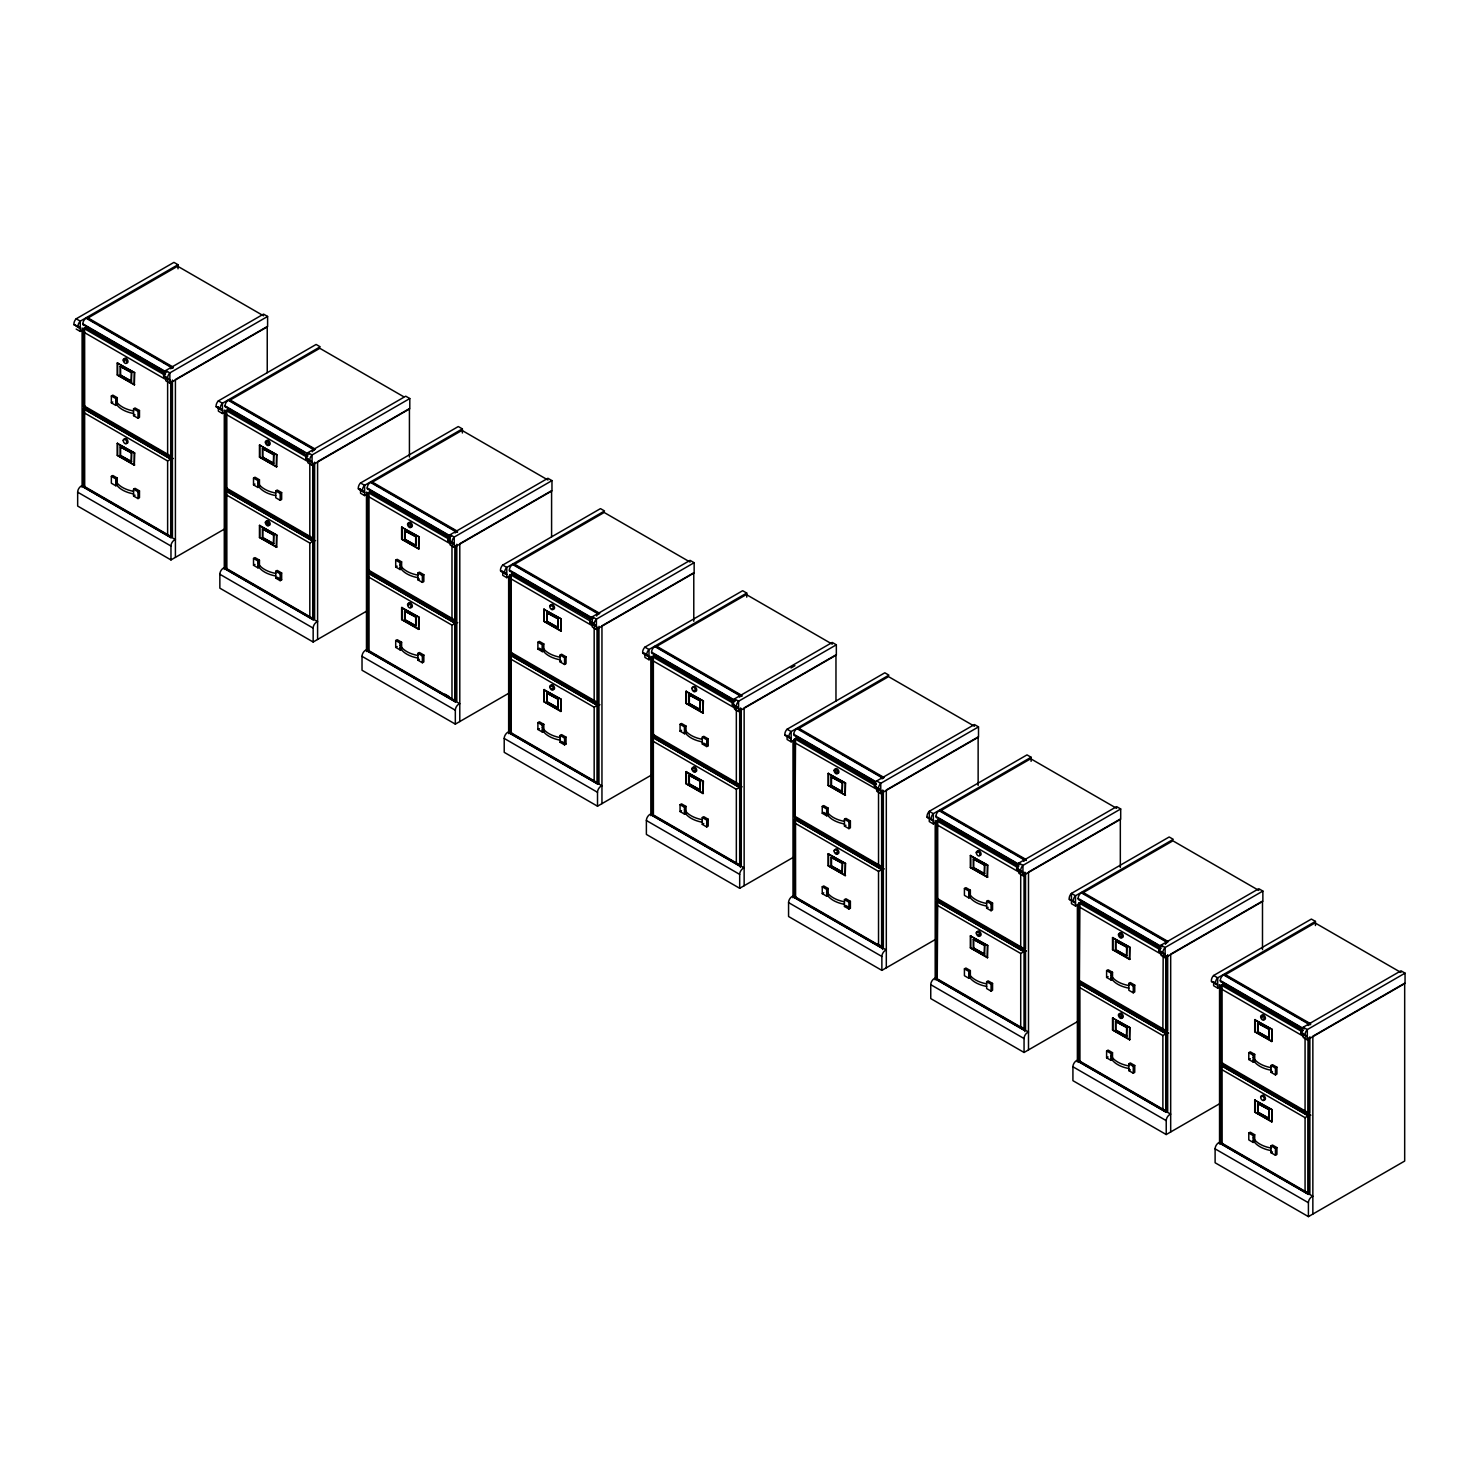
<?xml version="1.0" encoding="UTF-8"?>
<svg xmlns="http://www.w3.org/2000/svg" width="1479" height="1479" viewBox="0 0 1479 1479"><rect width="100%" height="100%" fill="white"/><g stroke="black" fill="none" stroke-linecap="round" stroke-linejoin="round"><path stroke-width="1.5" d="M170.251 456.272A6.766 5.528 60 0 0 169.142 455.07L84.691 406.244L84.636 330.926A6.766 5.528 60 0 0 84.155 329.373M170.251 536.637A6.766 5.528 60 0 0 169.142 535.453L84.691 486.628L84.636 411.31A6.766 5.528 60 0 0 84.155 409.738M312.439 538.356A6.766 5.528 60 0 0 311.311 537.154L226.86 488.329L226.805 413.011A6.766 5.528 60 0 0 226.324 411.458M312.439 618.721A6.766 5.528 60 0 0 311.311 617.538L226.86 568.712L226.805 493.394A6.766 5.528 60 0 0 226.324 491.823M454.608 620.441A6.766 5.528 60 0 0 453.498 619.239L369.047 570.413L368.992 495.095A6.766 5.528 60 0 0 368.511 493.542M454.608 700.824A6.766 5.528 60 0 0 453.498 699.622L369.047 650.797L368.992 575.479A6.766 5.528 60 0 0 368.511 573.926M596.795 702.525A6.766 5.528 60 0 0 595.686 701.323L511.235 652.498L511.161 577.18A6.766 5.528 60 0 0 510.699 575.627M596.795 782.909A6.766 5.528 60 0 0 595.686 781.707L511.235 732.881L511.161 657.563A6.766 5.528 60 0 0 510.699 656.01M738.964 784.609A6.766 5.528 60 0 0 737.855 783.408L653.404 734.601L653.348 659.283A6.766 5.528 60 0 0 652.868 657.711M738.964 864.993A6.766 5.528 60 0 0 737.855 863.791L653.404 814.966L653.348 739.648A6.766 5.528 60 0 0 652.868 738.095M795.055 816.981L795.517 741.367A6.766 5.528 60 0 0 795.055 739.796M881.151 947.078A6.766 5.528 60 0 0 880.042 945.876L795.591 897.05L795.517 821.732A6.766 5.528 60 0 0 795.055 820.179M1023.339 948.779A6.766 5.528 60 0 0 1022.211 947.595L937.76 898.77L937.704 823.452A6.766 5.528 60 0 0 937.224 821.88M937.224 979.449L937.704 903.835A6.766 5.528 60 0 0 937.224 902.264M1079.411 981.169L1079.892 905.536A6.766 5.528 60 0 0 1079.411 903.983M1165.507 1111.247A6.766 5.528 60 0 0 1164.398 1110.063L1079.947 1061.238L1079.892 985.92A6.766 5.528 60 0 0 1079.411 984.348M1307.695 1112.966A6.766 5.528 60 0 0 1306.567 1111.764L1222.135 1062.939L1222.061 987.621A6.766 5.528 60 0 0 1221.599 986.068M1307.695 1193.331A6.766 5.528 60 0 0 1306.567 1192.148L1222.135 1143.322L1222.061 1068.004A6.766 5.528 60 0 0 1221.599 1066.433M80.254 328.56L80.217 328.449A6.212 3.587 -60 0 0 79.644 327.432A2.366 1.368 -60 0 1 78.11 326.988L74.042 324.64A4.825 2.773 -60 0 1 73.987 323.254L74.061 322.736A4.825 2.773 -60 0 1 76.187 318.798L173.93 262.375L178.016 264.723L178.016 268.827M178.016 264.723L80.254 321.146A4.825 2.773 -60 0 0 78.128 325.103L78.054 325.602A4.825 2.773 -60 0 0 78.11 326.988M85.135 325.546A3.55 2.052 -60 0 0 84.525 325.288A3.05 1.756 -60 0 1 82.842 323.846A4.585 2.644 -60 0 1 86.096 318.207L87.298 317.523L173.191 367.106L172.008 367.809A4.585 2.644 -60 0 0 170.751 368.807M82.842 329.484L87.298 326.933M76.187 329.059L80.254 331.425L86.244 327.968M117.266 363.021L134.681 372.653L134.293 384.836L117.266 375L117.266 363.021L134.681 372.653M120.224 366.441L131.705 372.653L131.335 381.416L120.224 375L120.224 366.441L131.705 372.653M117.266 375L134.681 384.614M120.224 375L131.705 381.194M165.001 375.222L83.582 328.227L83.582 406.891L85.061 406.022M83.582 406.891L172.433 458.194L172.433 536.859L170.954 537.709L83.582 487.257L83.582 408.592L85.061 407.742L173.376 458.508M111.35 395.984L112.829 395.133L117.266 397.685L117.266 404.543L115.787 405.394L111.35 402.824L111.35 395.984L115.787 398.554L117.266 397.685M169.863 380.288L169.826 380.177A6.212 3.587 -60 0 0 169.235 379.16A2.366 1.368 -60 0 1 167.719 378.716L163.651 376.369A4.825 2.773 -60 0 1 163.577 374.982L163.67 374.483A4.825 2.773 -60 0 1 165.796 370.526L263.539 314.103L267.607 316.451L267.607 326.711L169.863 383.153L165.796 380.806L165.796 376.701M111.35 402.824L112.829 401.974M267.607 316.451L169.863 372.893A4.825 2.773 -60 0 0 167.737 376.831L167.663 377.33A4.825 2.773 -60 0 0 167.719 378.716M133.554 408.814L135.051 407.964L139.488 410.515L139.488 417.355L138.009 418.224L133.554 415.654L133.554 408.814L138.009 411.384L139.488 410.515M133.554 415.654L135.051 414.804M117.266 443.404L134.681 453.018L134.293 465.201L117.266 455.366L117.266 443.404L134.681 453.018M120.224 446.824L131.705 453.018L131.335 461.781L120.224 455.366L120.224 446.824L131.705 453.018M117.266 455.366L134.681 464.998M120.224 455.366L131.705 461.577M220.297 409.073L216.211 406.725A4.825 2.773 -60 0 1 216.156 405.338L216.23 404.821A4.825 2.773 -60 0 1 218.374 400.883L316.118 344.459L320.185 346.807L222.442 403.249A4.825 2.773 -60 0 0 220.316 407.187L220.223 407.686A4.825 2.773 -60 0 0 220.297 409.073A2.366 1.368 -60 0 0 221.813 409.517A6.212 3.587 -60 0 1 222.405 410.533L222.442 410.644M304.619 452.352L226.712 407.372A3.05 1.756 -60 0 1 225.03 405.93A4.585 2.644 -60 0 1 228.284 400.291L229.467 399.607L315.378 449.209L314.177 449.893A4.585 2.644 -60 0 0 313.345 450.503M83.582 487.257L85.061 486.406M111.35 476.367L112.829 475.498L117.266 478.068L117.266 484.909L115.787 485.759L111.35 483.208L111.35 476.367L115.787 478.919L117.266 478.068M225.03 411.587L229.467 409.017M218.374 407.039L218.374 411.144L222.442 413.51L230.41 408.888M167.626 534.511L167.626 460.967L170.251 459.451M83.582 408.592L170.954 459.045L172.433 458.194M133.554 489.179L135.051 488.329L139.488 490.899L139.488 497.739L138.009 498.589L133.554 496.02L133.554 489.179L138.009 491.749L139.488 490.899M133.554 496.02L135.051 495.169M259.454 445.105L276.85 454.737L276.481 466.92L259.454 457.085L259.454 445.105L276.85 454.737M262.412 448.525L273.892 454.737L273.523 463.5L262.412 457.085L262.412 448.525L273.892 454.737M259.454 457.085L276.85 466.698M262.412 457.085L273.892 463.278M307.188 457.307L225.751 410.312L225.751 488.976L227.23 488.125M225.751 488.976L314.62 540.279L314.62 618.943L313.141 619.793L225.751 569.36L225.751 490.677L227.23 489.826L315.563 540.593M253.519 478.068L254.998 477.218L259.454 479.788L259.454 486.628L257.975 487.478L253.519 484.909L253.519 478.068L257.975 480.638L259.454 479.788M306.856 459.063A2.366 1.368 -60 0 1 305.82 458.453A4.825 2.773 -60 0 1 305.765 457.066L305.839 456.567A4.825 2.773 -60 0 1 307.965 452.629L405.727 396.187L409.794 398.535L409.794 408.796L312.051 465.238L307.965 462.89L307.965 458.786M253.519 484.909L254.998 484.058M409.794 398.535L312.051 454.977A4.825 2.773 -60 0 0 309.906 458.915L309.832 459.433A4.825 2.773 -60 0 0 309.887 460.801A2.366 1.368 -60 0 0 311.422 461.245A6.212 3.587 -60 0 1 312.014 462.261L312.051 462.391M275.741 490.899L277.22 490.048L281.657 492.599L281.657 499.44L280.178 500.309L275.741 497.739L275.741 490.899L280.178 493.468L281.657 492.599M170.972 559.931L170.972 546.028A4.973 2.866 -60 0 1 173.302 540.87L173.819 540.408A4.973 2.866 -60 0 1 175.409 539.558L82.103 485.685A4.973 2.866 -60 0 0 80.513 486.536L79.995 486.998A4.973 2.866 -60 0 0 77.666 492.174L77.666 506.058L170.972 559.931L225.326 528.558M259.454 525.489L276.85 535.102L276.481 547.285L259.454 537.469L259.454 525.489L276.85 535.102M262.412 528.909L273.892 535.102L273.523 543.865L262.412 537.469L262.412 528.909L273.892 535.102M259.454 537.469L276.85 547.082M262.412 537.469L273.892 543.662M358.399 488.809A2.366 1.368 -60 0 0 359.933 489.253A6.212 3.587 -60 0 1 360.506 490.27L364.592 492.618A6.212 3.587 -60 0 0 364 491.601A2.366 1.368 -60 0 1 362.466 491.157L358.399 488.809A4.825 2.773 -60 0 1 358.343 487.423L358.417 486.924A4.825 2.773 -60 0 1 360.543 482.986L458.287 426.544L462.372 428.892L462.372 432.996M462.372 428.892L364.61 485.334A4.825 2.773 -60 0 0 362.484 489.272L362.41 489.789A4.825 2.773 -60 0 0 362.466 491.157M448.803 535.601L368.9 489.457A3.05 1.756 -60 0 1 367.217 488.015A4.585 2.644 -60 0 1 370.453 482.376L371.654 481.692L457.547 531.294L456.364 531.978A4.585 2.644 -60 0 0 455.125 532.976M371.654 482.542L462.003 430.389L547.896 479.991M225.751 569.36L227.23 568.491M253.519 558.452L254.998 557.601L259.454 560.153L259.454 566.993L257.975 567.862L253.519 565.292L253.519 558.452L257.975 561.022L259.454 560.153M367.217 493.672L371.654 491.102M360.543 489.142L360.543 493.246L364.61 495.594L370.6 492.137M253.519 565.292L254.998 564.442M309.814 616.595L309.814 543.052L312.439 541.536M225.751 490.677L313.141 541.129L314.62 540.279M275.741 571.282L277.22 570.413L281.657 572.983L281.657 579.823L280.178 580.674L275.741 578.123L275.741 571.282L280.178 573.834L281.657 572.983M275.741 578.123L277.22 577.254L281.657 579.823M401.622 527.208L419.038 536.822L418.668 549.005L401.622 539.169L401.622 527.208L419.038 536.822M404.599 530.628L416.061 536.822L415.691 545.585L404.599 539.169L404.599 530.628L416.061 536.822M401.622 539.169L419.038 548.783M404.599 539.169L416.061 545.363M449.357 539.41L367.938 492.396L367.938 571.06L369.417 570.21M367.938 571.06L456.808 622.363L456.808 701.028L455.31 701.878L367.938 651.444L367.938 572.761L369.417 571.911L457.732 622.677M395.706 560.153L397.185 559.302L401.622 561.872L401.622 568.712L400.143 569.563L395.706 566.993L395.706 560.153L400.143 562.723L401.622 561.872M395.706 566.993L397.185 566.143M551.963 480.62L547.896 478.272L450.152 534.714L450.152 544.975L454.219 547.322L551.963 490.88L551.963 480.62L454.219 537.062A4.825 2.773 -60 0 0 452.093 541L452.019 541.517A4.825 2.773 -60 0 0 452.075 542.885A2.366 1.368 -60 0 0 453.609 543.329A6.212 3.587 -60 0 1 454.182 544.346L454.219 544.475M417.928 572.983L419.407 572.133L423.844 574.702L423.844 581.543L422.365 582.393L417.928 579.823L417.928 572.983L422.365 575.553L423.844 574.702M417.928 579.823L419.407 578.973M275.907 597.571L224.29 567.77A4.973 2.866 -60 0 0 222.682 568.62L222.164 569.082A4.973 2.866 -60 0 0 219.853 574.259L219.853 588.161L313.16 642.015L367.495 610.642M401.622 607.573L419.038 617.205L418.668 629.388L401.622 619.553L401.622 607.573L419.038 617.205M404.599 610.993L416.061 617.205L415.691 625.968L404.599 619.553L404.599 610.993L416.061 617.205M401.622 619.553L419.038 629.167M404.599 619.553L416.061 625.746M504.653 573.242L500.586 570.894A4.825 2.773 -60 0 1 500.512 569.507L500.605 569.008A4.825 2.773 -60 0 1 502.731 565.07L600.474 508.628L604.541 510.976L506.798 567.418A4.825 2.773 -60 0 0 504.672 571.356L504.598 571.874A4.825 2.773 -60 0 0 504.653 573.242A2.366 1.368 -60 0 0 506.188 573.686A6.212 3.587 -60 0 1 506.761 574.702L502.694 572.355A6.212 3.587 -60 0 0 502.287 571.541M590.971 617.686L511.068 571.541A3.05 1.756 -60 0 1 509.386 570.099A4.585 2.644 -60 0 1 512.64 564.479L513.842 563.776L599.734 613.378L598.533 614.062A4.585 2.644 -60 0 0 597.701 614.672M367.938 651.444L369.417 650.575M395.706 640.536L397.185 639.686L401.622 642.237L401.622 649.078L400.143 649.947L395.706 647.377L395.706 640.536L400.143 643.106L401.622 642.237M509.386 575.756L513.842 573.186M502.731 571.227L502.731 575.331L506.798 577.679L514.784 573.076M395.706 647.377L397.185 646.526M451.982 698.68L451.982 625.136L454.608 623.62M367.938 572.761L455.31 623.214L456.808 622.363M417.928 653.367L419.407 652.498L423.844 655.068L423.844 661.908L422.365 662.758L417.928 660.207L417.928 653.367L422.365 655.918L423.844 655.068M417.928 660.207L419.407 659.338M543.81 609.293L561.207 618.906L560.837 631.089L543.81 621.254L543.81 609.293L561.207 618.906M546.768 612.713L558.249 618.906L557.879 627.669L546.768 621.254L546.768 612.713L558.249 618.906M543.81 621.254L561.207 630.867M546.768 621.254L558.249 627.447M593.319 622.77L510.107 574.481L510.107 653.145L511.605 652.294M510.107 653.145L598.977 704.448L598.977 783.112L597.498 783.981L510.107 733.529L510.107 654.864L511.605 653.995L599.919 704.762M537.894 642.237L539.373 641.387L543.81 643.957L543.81 650.797L542.331 651.647L537.894 649.078L537.894 642.237L542.331 644.807L543.81 643.957M537.894 649.078L539.373 648.227L543.81 650.797M694.15 562.704L596.407 619.146A4.825 2.773 -60 0 0 594.281 623.084L594.188 623.602A4.825 2.773 -60 0 0 594.262 624.988A2.366 1.368 -60 0 0 595.778 625.414A6.212 3.587 -60 0 1 596.37 626.43L592.303 624.083A6.212 3.587 -60 0 0 591.711 623.066A2.366 1.368 -60 0 1 590.176 622.622A4.825 2.773 -60 0 1 590.121 621.254L590.195 620.736A4.825 2.773 -60 0 1 592.321 616.798L690.083 560.356L694.15 562.704L694.15 572.965L596.407 629.407L592.321 627.059L592.321 616.798L596.407 619.146L596.407 629.407M560.097 655.068L561.576 654.217L566.032 656.787L566.032 663.627L564.553 664.478L560.097 661.908L560.097 655.068L564.553 657.637L566.032 656.787M560.097 661.908L561.576 661.058M455.329 724.118L455.329 710.216A4.973 2.866 -60 0 1 457.658 705.039L458.176 704.577A4.973 2.866 -60 0 1 459.784 703.727L366.478 649.854A4.973 2.866 -60 0 0 364.869 650.705L364.352 651.167A4.973 2.866 -60 0 0 362.022 656.343L362.022 670.246L455.329 724.118L509.682 692.727M543.81 689.658L561.207 699.29L560.837 711.473L543.81 701.638L543.81 689.658L561.207 699.29M546.768 693.078L558.249 699.29L557.879 708.053L546.768 701.638L546.768 693.078L558.249 699.29M543.81 701.638L561.207 711.251M546.768 701.638L558.249 707.831M648.985 656.916L648.948 656.787A6.212 3.587 -60 0 0 648.357 655.77A2.366 1.368 -60 0 1 646.841 655.345L642.755 652.978A4.825 2.773 -60 0 1 642.699 651.61L642.773 651.093A4.825 2.773 -60 0 1 644.899 647.155L742.661 590.713L746.729 593.061L746.729 597.165M746.729 593.061L648.985 649.503A4.825 2.773 -60 0 0 646.859 653.441L646.767 653.958A4.825 2.773 -60 0 0 646.841 655.345M654.827 646.563L656.01 645.861L741.922 695.463L740.72 696.147L654.827 646.563A4.585 2.644 -60 0 0 651.573 652.184A3.05 1.756 -60 0 0 653.256 653.644L735.155 700.917M656.01 646.73L746.359 594.558L832.252 644.16M510.107 733.529L511.605 732.678M537.894 722.621L539.373 721.77L543.81 724.34L543.81 731.181L542.331 732.031L537.894 729.461L537.894 722.621L542.331 725.191L543.81 724.34M742.107 786.846L653.773 736.08L652.294 736.949L652.294 815.613L739.685 866.065L741.164 865.197L741.164 786.532L652.294 735.229L652.294 656.565L653.773 655.715L734.25 701.952M651.573 657.841L656.01 655.271M644.899 653.311L644.899 657.415L648.985 659.763L654.957 656.306M537.894 729.461L539.373 728.611M594.17 780.764L594.17 707.221L596.795 705.705M510.107 654.864L597.498 705.298L598.977 704.448M560.097 735.451L561.576 734.601L566.032 737.152L566.032 743.992L564.553 744.861L560.097 742.292L560.097 735.451L564.553 738.021L566.032 737.152M560.097 742.292L561.576 741.441L566.032 743.992M685.997 691.377L703.394 700.991L703.024 713.174L685.997 703.338L685.997 691.377L703.394 700.991M688.955 694.797L700.436 700.991L700.066 709.754L688.955 703.338L688.955 694.797L700.436 700.991M685.997 703.338L703.394 712.97M688.955 703.338L700.436 709.55M652.294 735.229L653.773 734.379M680.063 724.322L681.542 723.471L685.997 726.041L685.997 732.881L684.5 733.732L680.063 731.181L680.063 724.322L684.5 726.892L685.997 726.041M732.364 704.725A2.366 1.368 -60 0 0 733.898 705.15A6.212 3.587 -60 0 1 734.471 706.167L738.539 708.515A6.212 3.587 -60 0 0 737.966 707.498A2.366 1.368 -60 0 1 736.431 707.073L732.364 704.725A4.825 2.773 -60 0 1 732.308 703.338L732.382 702.821A4.825 2.773 -60 0 1 734.508 698.883L832.252 642.441L836.338 644.807L836.338 655.068L738.576 711.491L734.508 709.144L734.508 705.039M680.063 731.181L681.542 730.312M791.006 667.972L794.944 665.698M836.338 644.807L738.576 701.231A4.825 2.773 -60 0 0 736.45 705.169L736.376 705.686A4.825 2.773 -60 0 0 736.431 707.073M702.285 737.152L703.764 736.302L708.201 738.871L708.201 745.712L706.722 746.562L702.285 743.992L702.285 737.152L706.722 739.722L708.201 738.871M702.285 743.992L703.764 743.142L708.201 745.712M597.516 806.203L597.516 792.3A4.973 2.866 -60 0 1 599.845 787.124L600.363 786.662A4.973 2.866 -60 0 1 601.953 785.811L508.647 731.939A4.973 2.866 -60 0 0 507.057 732.789L506.539 733.27A4.973 2.866 -60 0 0 504.21 738.428L504.21 752.33L597.516 806.203L651.869 774.811M685.997 771.742L703.394 781.374L703.024 793.557L685.997 783.722L685.997 771.742L703.394 781.374M688.955 775.162L700.436 781.374L700.066 790.137L688.955 783.722L688.955 775.162L700.436 781.374M685.997 783.722L703.394 793.336M688.955 783.722L700.436 789.915M789.01 737.429L784.942 735.063A4.825 2.773 -60 0 1 784.887 733.695L784.961 733.177A4.825 2.773 -60 0 1 787.087 729.239L884.83 672.797L888.916 675.163L791.154 731.587A4.825 2.773 -60 0 0 789.028 735.525L788.954 736.043A4.825 2.773 -60 0 0 789.01 737.429A2.366 1.368 -60 0 0 790.544 737.855A6.212 3.587 -60 0 1 791.117 738.871L791.154 739.001M794.981 735.803A3.05 1.756 -60 0 1 793.742 734.268A4.585 2.644 -60 0 1 796.996 728.648L798.198 727.964L884.091 777.547L882.908 778.231A4.585 2.644 -60 0 0 882.057 778.86M680.063 804.705L681.542 803.855L685.997 806.425L685.997 813.265L684.5 814.116L680.063 811.546L680.063 804.705L684.5 807.275L685.997 806.425M793.742 739.925L798.198 737.355M787.087 735.396L787.087 739.5L791.154 741.848L797.144 738.391M680.063 811.546L681.542 810.695M736.339 862.849L736.339 789.324L738.964 787.808M652.294 736.949L739.685 787.401L741.164 786.532M702.285 817.536L703.764 816.685L708.201 819.237L708.201 826.077L706.722 826.946L702.285 824.376L702.285 817.536L706.722 820.106L708.201 819.237M702.285 824.376L703.764 823.526M828.166 773.462L845.563 783.075L845.193 795.258L828.166 785.423L828.166 773.462L845.563 783.075M831.124 776.882L842.605 783.075L842.235 791.838L831.124 785.423L831.124 776.882L842.605 783.075M828.166 785.423L845.563 795.055M831.124 785.423L842.605 791.635M875.716 785.811L794.482 738.65L794.482 817.314L883.333 868.617L883.333 947.299L881.854 948.15L794.482 897.698L794.482 819.033L795.961 818.183L884.276 868.931M822.25 806.425L823.729 805.556L828.166 808.126L828.166 814.966L826.687 815.816L822.25 813.265L822.25 806.425L826.687 808.976L828.166 808.126M880.763 790.729L880.726 790.599A6.212 3.587 -60 0 0 880.134 789.583A2.366 1.368 -60 0 1 878.618 789.157L874.551 786.81A4.825 2.773 -60 0 1 874.477 785.423L874.57 784.905A4.825 2.773 -60 0 1 876.696 780.967L974.439 724.544L978.506 726.892L978.506 737.152L880.763 793.576L876.696 791.228L876.696 787.124M822.25 813.265L823.729 812.396L828.166 814.966M978.506 726.892L880.763 783.315A4.825 2.773 -60 0 0 878.637 787.253L878.563 787.771A4.825 2.773 -60 0 0 878.618 789.157M795.591 743.142L879.136 790.673M844.454 819.237L845.951 818.386L850.388 820.956L850.388 827.796L848.909 828.647L844.454 826.077L844.454 819.237L848.909 821.806L850.388 820.956M844.454 826.077L845.951 825.227M706.407 846.117L650.834 814.023A4.973 2.866 -60 0 0 649.226 814.892L648.708 815.354A4.973 2.866 -60 0 0 646.378 820.512L646.378 834.415L739.685 888.287L794.038 856.914M828.166 853.845L845.563 863.459L845.193 875.642L828.166 865.807L828.166 853.845L845.563 863.459M831.124 857.265L842.605 863.459L842.235 872.222L831.124 865.807L831.124 857.265L842.605 863.459M828.166 865.807L845.563 875.42M831.124 865.807L842.605 872M1031.085 757.248L933.341 813.672A4.825 2.773 -60 0 0 931.215 817.61L931.123 818.127A4.825 2.773 -60 0 0 931.197 819.514A2.366 1.368 -60 0 0 932.713 819.939A6.212 3.587 -60 0 1 933.304 820.956L929.237 818.608A6.212 3.587 -60 0 0 928.646 817.591A2.366 1.368 -60 0 1 927.111 817.166A4.825 2.773 -60 0 1 927.056 815.779L927.13 815.262A4.825 2.773 -60 0 1 929.274 811.324L1027.018 754.882L1031.085 757.248L1031.085 761.352M939.183 810.732L940.367 810.048L1026.278 859.632L1025.076 860.334L939.183 810.732A4.585 2.644 -60 0 0 935.93 816.353A3.05 1.756 -60 0 0 937.612 817.813A3.55 2.052 -60 0 1 938.37 818.238M940.367 810.899L1030.715 758.745L1116.627 808.329M794.482 897.698L795.961 896.847M822.25 886.79L823.729 885.939L828.166 888.509L828.166 895.35L826.687 896.2L822.25 893.63L822.25 886.79L826.687 889.36L828.166 888.509M1026.463 951.015L938.13 900.267L936.651 901.118L936.651 979.782L1024.041 1030.234L1025.52 1029.384L1025.52 950.72L936.651 899.398L936.651 820.734L938.13 819.884L1018.606 866.139M935.93 822.01L940.367 819.44M933.341 823.932L933.341 813.672L929.274 811.324L929.274 821.584L933.341 823.932L939.331 820.475M822.25 893.63L823.729 892.78M878.526 944.933L878.526 871.408L881.151 869.892M794.482 819.033L881.854 869.486L883.333 868.617M844.454 899.62L845.951 898.77L850.388 901.34L850.388 908.18L848.909 909.03L844.454 906.461L844.454 899.62L848.909 902.19L850.388 901.34M844.454 906.461L845.951 905.61L850.388 908.18M970.353 855.546L987.75 865.16L987.38 877.343L970.353 867.526L970.353 855.546L987.75 865.16M973.311 858.966L984.792 865.16L984.422 873.923L973.311 867.526L973.311 858.966L984.792 865.16M970.353 867.526L987.75 877.139M973.311 867.526L984.792 873.719M936.651 899.398L938.13 898.548M964.419 888.509L965.898 887.64L970.353 890.21L970.353 897.05L968.874 897.919L964.419 895.35L964.419 888.509L968.874 891.061L970.353 890.21M1022.95 872.813L1022.913 872.702A6.212 3.587 -60 0 0 1022.322 871.686A2.366 1.368 -60 0 1 1020.787 871.242L1016.72 868.894A4.825 2.773 -60 0 1 1016.665 867.507L1016.739 866.99A4.825 2.773 -60 0 1 1018.865 863.052L1116.627 806.628L1120.694 808.976L1120.694 819.237L1022.95 875.66L1018.865 873.313L1018.865 869.208M1120.694 808.976L1022.95 865.4A4.825 2.773 -60 0 0 1020.806 869.356L1020.732 869.855A4.825 2.773 -60 0 0 1020.787 871.242M986.641 901.34L988.12 900.471L992.557 903.04L992.557 909.881L991.078 910.731L986.641 908.18L986.641 901.34L991.078 903.891L992.557 903.04M986.641 908.18L988.12 907.311M808.884 905.277L793.003 896.108A4.973 2.866 -60 0 0 791.413 896.977L790.895 897.439A4.973 2.866 -60 0 0 788.566 902.597L788.566 916.499L881.872 970.372L936.225 938.999M970.353 935.93L987.75 945.543L987.38 957.726L970.353 947.891L970.353 935.93L987.75 945.543M973.311 939.35L984.792 945.543L984.422 954.306L973.311 947.891L973.311 939.35L984.792 945.543M970.353 947.891L987.75 957.523M973.311 947.891L984.792 954.103M1159.702 946.024L1079.799 899.898A3.05 1.756 -60 0 1 1078.117 898.437A4.585 2.644 -60 0 1 1081.352 892.817L1082.554 892.133L1168.447 941.716M964.419 968.874L965.898 968.024L970.353 970.594L970.353 977.434L968.874 978.285L964.419 975.715L964.419 968.874L968.874 971.444L970.353 970.594M1078.117 904.094L1082.554 901.543M1075.51 906.017L1075.51 895.756L1071.443 893.408A4.825 2.773 -60 0 0 1069.317 897.346L1069.243 897.864A4.825 2.773 -60 0 0 1069.299 899.25A2.366 1.368 -60 0 0 1070.833 899.676A6.212 3.587 -60 0 1 1071.406 900.693L1075.492 903.04A6.212 3.587 -60 0 0 1074.9 902.024A2.366 1.368 -60 0 1 1073.366 901.598A4.825 2.773 -60 0 1 1073.31 900.212L1073.384 899.694A4.825 2.773 -60 0 1 1075.51 895.756L1173.272 839.332L1169.186 836.985L1071.443 893.408L1071.443 903.669L1075.51 906.017L1081.5 902.56M1023.339 1029.162A6.766 5.528 60 0 0 1022.211 1027.96L1020.713 1027.036L1020.713 953.493L1023.339 951.977M936.651 901.118L1024.041 951.57L1025.52 950.72M986.641 981.705L988.12 980.854L992.557 983.424L992.557 990.264L991.078 991.115L986.641 988.545L986.641 981.705L991.078 984.274L992.557 983.424M1112.522 937.631L1129.938 947.244L1129.568 959.446L1112.522 949.61L1112.522 937.631L1129.938 947.244M1115.499 941.051L1126.961 947.244L1126.591 956.026L1115.499 949.61L1115.499 941.051L1126.961 947.244M1112.522 949.61L1129.938 959.224M1115.499 949.61L1126.961 955.804M1160.257 949.832L1078.838 902.819L1078.838 981.501L1167.689 1032.804L1167.689 1111.468L1166.21 1112.319L1078.838 1061.867L1078.838 983.202L1080.317 982.352L1168.632 1033.118M1106.606 970.594L1108.085 969.743L1112.522 972.295L1112.522 979.135L1111.043 980.004L1106.606 977.434L1106.606 970.594L1111.043 973.164L1112.522 972.295M1160.608 951.626A6.212 3.587 -60 0 1 1161.015 952.439L1165.082 954.787A6.212 3.587 -60 0 0 1164.509 953.77A2.366 1.368 -60 0 1 1162.975 953.326L1158.907 950.979A4.825 2.773 -60 0 1 1158.833 949.592L1158.926 949.074A4.825 2.773 -60 0 1 1161.052 945.136L1258.795 888.713L1262.863 891.061L1262.863 901.321L1165.119 957.763L1161.052 955.397L1161.052 951.293M1106.606 977.434L1108.085 976.584M1262.863 891.061L1165.119 947.503A4.825 2.773 -60 0 0 1162.993 951.441L1162.919 951.94A4.825 2.773 -60 0 0 1162.975 953.326M1163.178 955.027L1162.882 1028.737L1164.398 1029.68A6.766 5.528 60 0 1 1165.507 1030.863M1128.828 983.424L1130.307 982.555L1134.744 985.125L1134.744 991.965L1133.265 992.816L1128.828 990.264L1128.828 983.424L1133.265 985.975L1134.744 985.125M990.782 1010.286L935.19 978.192A4.973 2.866 -60 0 0 933.582 979.061L933.064 979.523A4.973 2.866 -60 0 0 930.753 984.681L930.753 998.584L1024.06 1052.456L1078.394 1021.083M1112.522 1018.014L1129.938 1027.628L1129.568 1039.811L1112.522 1029.976L1112.522 1018.014L1129.938 1027.628M1115.499 1021.434L1126.961 1027.628L1126.591 1036.391L1115.499 1029.976L1115.499 1021.434L1126.961 1027.628M1112.522 1029.976L1129.938 1039.608M1115.499 1029.976L1126.961 1036.187M1211.486 981.335A2.366 1.368 -60 0 0 1213.002 981.76A6.212 3.587 -60 0 1 1213.593 982.777L1217.661 985.143A6.212 3.587 -60 0 0 1217.088 984.127A2.366 1.368 -60 0 1 1215.553 983.683L1211.486 981.335A4.825 2.773 -60 0 1 1211.412 979.948L1211.504 979.431A4.825 2.773 -60 0 1 1213.63 975.493L1311.374 919.069L1315.441 921.417L1315.441 925.521M1315.441 921.417L1217.698 977.841A4.825 2.773 -60 0 0 1215.572 981.797L1215.498 982.296A4.825 2.773 -60 0 0 1215.553 983.683M1301.871 1028.127L1221.968 981.982A3.05 1.756 -60 0 1 1220.286 980.54A4.585 2.644 -60 0 1 1223.54 974.901L1224.741 974.217L1310.634 1023.801L1309.433 1024.503A4.585 2.644 -60 0 0 1308.194 1025.502M1078.838 1061.867L1080.317 1061.016M1106.606 1050.977L1108.085 1050.108L1112.522 1052.678L1112.522 1059.519L1111.043 1060.369L1106.606 1057.818L1106.606 1050.977L1111.043 1053.529L1112.522 1052.678M1220.286 986.179L1223.059 984.589A3.55 2.052 -60 0 0 1221.968 981.982M1213.63 981.649L1213.63 985.754L1217.698 988.101L1223.688 984.663M1106.606 1057.818L1108.085 1056.949M1162.882 1109.121L1162.882 1035.577L1165.507 1034.061M1078.838 983.202L1166.21 1033.655L1167.689 1032.804M1128.828 1063.789L1130.307 1062.939L1134.744 1065.509L1134.744 1072.349L1133.265 1073.199L1128.828 1070.63L1128.828 1063.789L1133.265 1066.359L1134.744 1065.509M1128.828 1070.63L1130.307 1069.779M1254.71 1019.715L1272.106 1029.347L1271.737 1041.53L1254.71 1031.695L1254.71 1019.715L1272.106 1029.347M1257.668 1023.135L1269.148 1029.347L1268.779 1038.11L1257.668 1031.695L1257.668 1023.135L1269.148 1029.347M1254.71 1031.695L1272.106 1041.308M1257.668 1031.695L1269.148 1037.888M1302.444 1031.917L1221.007 984.922L1221.007 1063.586L1222.504 1062.717M1221.007 1063.586L1309.876 1114.889L1309.876 1193.553L1308.397 1194.403L1221.007 1143.951L1221.007 1065.287L1222.504 1064.436L1310.819 1115.203M1248.794 1052.678L1250.273 1051.828L1254.71 1054.379L1254.71 1061.238L1253.231 1062.088L1248.794 1059.519L1248.794 1052.678L1253.231 1055.248L1254.71 1054.379M1301.076 1033.063A2.366 1.368 -60 0 0 1302.611 1033.507A6.212 3.587 -60 0 1 1303.202 1034.524L1307.27 1036.871A6.212 3.587 -60 0 0 1306.678 1035.855A2.366 1.368 -60 0 1 1305.162 1035.411L1301.076 1033.063A4.825 2.773 -60 0 1 1301.021 1031.676L1301.095 1031.177A4.825 2.773 -60 0 1 1303.221 1027.221L1400.983 970.797L1405.05 973.145L1405.05 983.406L1307.307 1039.848L1303.221 1037.5L1303.221 1033.396M1248.794 1059.519L1250.273 1058.668M1405.05 973.145L1307.307 1029.587A4.825 2.773 -60 0 0 1305.181 1033.525L1305.088 1034.024A4.825 2.773 -60 0 0 1305.162 1035.411M1270.997 1065.509L1272.476 1064.658L1276.932 1067.209L1276.932 1074.05L1275.453 1074.919L1270.997 1072.349L1270.997 1065.509L1275.453 1068.078L1276.932 1067.209M1270.997 1072.349L1272.476 1071.499M1166.228 1134.541L1166.228 1120.638A4.973 2.866 -60 0 1 1168.558 1115.48L1169.076 1115.018A4.973 2.866 -60 0 1 1170.684 1114.149L1077.378 1060.295A4.973 2.866 -60 0 0 1075.769 1061.146L1075.251 1061.608A4.973 2.866 -60 0 0 1072.922 1066.766L1072.922 1080.668L1166.228 1134.541L1220.582 1103.168M1254.71 1100.099L1272.106 1109.712L1271.737 1121.895L1254.71 1112.06L1254.71 1100.099L1272.106 1109.712M1257.668 1103.519L1269.148 1109.712L1268.779 1118.475L1257.668 1112.06L1257.668 1103.519L1269.148 1109.712M1254.71 1112.06L1272.106 1121.692M1257.668 1112.06L1269.148 1118.272M1221.007 1143.951L1222.504 1143.101M1248.794 1133.062L1250.273 1132.193L1254.71 1134.763L1254.71 1141.603L1253.231 1142.454L1248.794 1139.902L1248.794 1133.062L1253.231 1135.613L1254.71 1134.763M1305.07 1191.205L1305.07 1117.662L1307.695 1116.146M1221.007 1065.287L1308.397 1115.739L1309.876 1114.889M1270.997 1145.874L1272.476 1145.023L1276.932 1147.593L1276.932 1154.433L1275.453 1155.284L1270.997 1152.714L1270.997 1145.874L1275.453 1148.444L1276.932 1147.593M1270.997 1152.714L1272.476 1151.864M1308.416 1216.625L1308.416 1202.723A4.973 2.866 -60 0 1 1310.745 1197.565L1311.263 1197.103A4.973 2.866 -60 0 1 1312.853 1196.252L1219.546 1142.38A4.973 2.866 -60 0 0 1217.956 1143.23L1217.439 1143.692A4.973 2.866 -60 0 0 1215.109 1148.869L1215.109 1162.753L1308.416 1216.625L1404.68 1161.052L1404.68 983.202L1312.853 1036.206L1312.853 1214.074M795.591 816.685L880.042 865.511A6.766 5.528 60 0 1 881.151 866.694M170.732 381.12L170.954 457.344L172.433 456.475L172.433 380.066M739.685 709.587L739.685 785.682L741.164 784.831L741.164 708.404M165.537 373.614L85.061 327.358L165.519 374.039M307.706 455.698L227.23 409.443L307.706 456.124M449.893 537.783L369.417 491.546L448.858 537.395M590.103 618.74L511.605 573.63L591.027 619.479M876.418 784.055L795.961 737.799L876.418 784.462M1160.793 948.224L1080.317 901.968L1160.775 948.631M1302.962 1030.308L1222.504 984.053L1302.962 1030.734M263.539 315.803L177.646 266.22L87.298 318.373L95.285 322.995M403.712 396.742L319.815 348.305L229.467 400.458L287.407 433.902M690.083 562.075L604.172 512.473L513.842 564.645L535.805 577.328M974.439 726.244L888.546 676.642L798.198 728.814L802.191 731.125M1258.795 890.413L1172.902 840.83L1082.554 892.983L1086.547 895.294M1400.983 972.498L1315.071 922.914L1224.741 975.068L1250.698 990.061M99.278 325.288L131.243 343.757M135.236 346.049L159.214 359.896M163.208 362.207L173.191 367.975M291.4 436.213L313.382 448.895M373.651 483.707L379.641 487.164M383.634 489.475L457.547 532.144M539.798 579.639L553.793 587.699M557.786 590.01L571.763 598.089M575.756 600.382L589.751 608.461M593.745 610.772L597.738 613.082M658.007 647.876L717.944 682.485M721.937 684.777L741.922 696.313M806.184 733.418L810.178 735.729M814.171 738.039L820.161 741.497M824.173 743.808L838.149 751.868M842.143 754.179L882.094 777.251M942.363 812.045L966.342 825.892M970.335 828.203L1002.3 846.654M1006.293 848.964L1012.283 852.422M1016.276 854.733L1026.278 860.482M1090.541 897.605L1104.536 905.666M1108.529 907.977L1166.45 941.42M1254.691 992.372L1268.686 1000.451M1272.679 1002.744L1278.669 1006.219M1282.663 1008.512L1296.658 1016.591M1300.651 1018.902L1310.634 1024.67M86.096 318.207L172.008 367.809M228.284 400.291L314.177 449.893M370.453 482.376L456.364 531.978M512.64 564.479L598.533 614.062M796.996 728.648L882.908 778.231M1081.352 892.817L1167.264 942.419A4.585 2.644 -60 0 0 1166.413 943.029M1223.54 974.901L1309.433 1024.503M76.187 318.798L80.254 321.146L80.254 331.425M165.796 370.526L169.863 372.893L169.863 383.153M218.374 400.883L222.442 403.249L222.442 413.51M307.965 452.629L312.051 454.977L312.051 465.238M360.543 482.986L364.61 485.334L364.61 495.594M502.731 565.07L506.798 567.418L506.798 577.679M644.899 647.155L648.985 649.503L648.985 659.763M734.508 698.883L738.576 701.231L738.576 711.491M787.087 729.239L791.154 731.587L791.154 741.848M876.696 780.967L880.763 783.315L880.763 793.576M1018.865 863.052L1022.95 865.4L1022.95 875.66M1161.052 945.136L1165.119 947.503L1165.119 957.763M1213.63 975.493L1217.698 977.841L1217.698 988.101M1303.221 1027.221L1307.307 1029.587L1307.307 1039.848M82.842 323.846L166.757 372.283M225.03 405.93L308.926 454.367M367.217 488.015L451.113 536.452M509.386 570.099L593.301 618.536M651.573 652.184L735.47 700.621M793.742 734.268L875.66 781.559M935.93 816.353L1019.826 864.79M1078.117 898.437L1162.013 946.893M1220.286 980.54L1304.201 1028.977M86.521 326.452L164.446 371.432M795.425 735.729L875.346 781.855M939.609 818.959L1017.515 863.939M653.773 655.715L733.214 701.582M938.13 819.884L1018.606 866.546M652.294 656.565L733.713 703.579M936.651 820.734L1018.088 867.748M76.926 325.861L79.644 327.432M163.651 376.369A2.366 1.368 -60 0 0 165.167 376.812L169.235 379.16M216.211 406.725A2.366 1.368 -60 0 0 217.746 407.169L221.813 409.517M307.355 458.897L311.422 461.245M359.933 489.253L364 491.601M454.219 547.322L454.219 537.062L450.152 534.714A4.825 2.773 -60 0 0 448.026 538.652L447.934 539.169A4.825 2.773 -60 0 0 448.008 540.538A2.366 1.368 -60 0 0 449.524 540.981L453.609 543.329M506.188 573.686L502.102 571.338A2.366 1.368 -60 0 1 500.586 570.894M591.711 623.066L595.778 625.414M642.755 652.978A2.366 1.368 -60 0 0 644.289 653.422L648.357 655.77M733.898 705.15L737.966 707.498M786.458 735.507L790.544 737.855M874.551 786.81A2.366 1.368 -60 0 0 876.067 787.235L880.134 789.583M928.646 817.591L932.713 819.939M1016.72 868.894A2.366 1.368 -60 0 0 1018.255 869.319L1022.322 871.686M1070.833 899.676L1074.9 902.024M1164.509 953.77L1160.423 951.404A2.366 1.368 -60 0 1 1158.907 950.979M1213.002 981.76L1217.088 984.127M1302.611 1033.507L1306.678 1035.855M305.82 458.453L309.887 460.801M448.008 540.538L452.075 542.885M590.176 622.622L594.262 624.988M927.111 817.166L931.197 819.514M1069.299 899.25L1073.366 901.598M74.042 324.64A2.366 1.368 -60 0 0 75.558 325.066A6.212 3.587 -60 0 1 76.15 326.083L80.217 328.449M169.826 380.177L165.759 377.829A6.212 3.587 -60 0 0 165.167 376.812M217.746 407.169A6.212 3.587 -60 0 1 218.337 408.186L222.405 410.533M307.687 459.359A6.212 3.587 -60 0 1 307.928 459.914L312.014 462.261M449.524 540.981A6.212 3.587 -60 0 1 450.115 541.998L454.182 544.346M648.948 656.787L644.862 654.439A6.212 3.587 -60 0 0 644.289 653.422M786.643 735.729A6.212 3.587 -60 0 1 787.05 736.524L791.117 738.871M876.067 787.235A6.212 3.587 -60 0 1 876.659 788.252L880.726 790.599M1018.255 869.319A6.212 3.587 -60 0 1 1018.828 870.336L1022.913 872.702M84.691 332.701L165.648 379.456M226.86 414.786L307.835 461.54M369.047 496.889L450.004 543.625M511.235 578.973L592.192 625.709M653.404 661.058L736.339 708.94L736.339 782.483M937.76 825.227L1020.713 873.109L1020.713 946.652M1079.947 907.311L1160.904 954.066M1222.135 989.396L1303.091 1036.15M1079.947 980.854L1162.882 1028.737M225.973 488.846L312.919 539.059L312.919 463.204M739.463 785.312L652.498 735.118L652.498 656.935M936.873 899.287L1023.819 949.481M1221.229 1063.456L1308.176 1113.669L1308.397 1037.925L1308.397 1114.038L1309.876 1113.169L1309.876 1036.761M225.973 491.065L312.919 541.259L312.919 619.424L225.973 569.23M739.463 787.512L652.498 737.318L652.498 815.484L739.463 865.696M936.873 901.487L1023.819 951.7M1221.229 1065.675L1308.176 1115.869L1308.176 1194.034L1221.229 1143.84M84.691 413.085L167.626 460.967M226.86 495.169L309.814 543.052M369.047 577.254L451.982 625.136M511.235 659.338L594.17 707.221M653.404 741.441L736.339 789.324M795.591 823.526L878.526 871.408M937.76 905.61L1020.713 953.493M1079.947 987.695L1162.882 1035.577M1222.135 1069.779L1305.07 1117.662M444.883 694.15L448.858 696.443M877.38 943.861L883.333 947.299M1021.545 1027.092L1025.52 1029.384M937.76 979.135L1020.713 1027.036M279.882 599.864L317.597 621.642A4.973 2.866 -60 0 0 315.988 622.493L315.471 622.955A4.973 2.866 -60 0 0 313.16 628.113L313.16 642.015M710.382 848.41L744.14 867.896A4.973 2.866 -60 0 0 742.532 868.746L742.014 869.227A4.973 2.866 -60 0 0 739.685 874.385L739.685 888.287M812.858 907.57L886.309 949.98A4.973 2.866 -60 0 0 884.719 950.849L884.202 951.311A4.973 2.866 -60 0 0 881.872 956.469L881.872 970.372M994.738 1012.579L1028.497 1032.065A4.973 2.866 -60 0 0 1026.888 1032.934L1026.371 1033.396A4.973 2.866 -60 0 0 1024.06 1038.554L1024.06 1052.456M936.873 979.671L1023.819 1029.865M77.666 492.174L170.972 546.028M219.853 574.259L313.16 628.113M362.022 656.343L455.329 710.216M504.21 738.428L597.516 792.3M646.378 820.512L739.685 874.385M788.566 902.597L881.872 956.469M930.753 984.681L1024.06 1038.554M1072.922 1066.766L1166.228 1120.638M1215.109 1148.869L1308.416 1202.723M1308.397 1115.739L1308.397 1194.403M1305.07 1037.278L1305.07 1110.821M1275.453 1068.078L1275.453 1074.919M1275.453 1148.444L1275.453 1155.284M1271.737 1029.55L1271.737 1041.53M1271.737 1109.934L1271.737 1121.895M1268.779 1029.55L1268.779 1038.11M1268.779 1109.934L1268.779 1118.475M1262.493 949.61L1262.493 901.099L1170.684 954.121L1170.684 1131.971M1258.037 1022.932L1258.037 1031.473M1258.037 1103.297L1258.037 1111.857M1255.079 1019.512L1255.079 1031.473M1255.079 1099.877L1255.079 1111.857M1253.231 1055.248L1253.231 1062.088M1253.231 1135.613L1253.231 1142.454M1219.546 984.644L1219.546 1144.025M1167.689 954.676L1167.689 1031.085L1166.21 1031.935L1166.21 955.841M1166.21 1033.655L1166.21 1112.319M1166.007 955.711L1166.007 1031.566L1079.041 981.372L1079.041 903.207M1133.265 985.975L1133.265 992.816M1133.265 1066.359L1133.265 1073.199M1129.568 947.466L1129.568 959.446M1129.568 1027.85L1129.568 1039.811M1126.591 947.466L1126.591 956.026M1126.591 1027.85L1126.591 1036.391M1120.324 867.526L1120.324 819.015L1028.497 872.037L1028.497 1049.887M1115.869 940.847L1115.869 949.389M1115.869 1021.213L1115.869 1029.772M1112.892 937.427L1112.892 949.389M1112.892 1017.792L1112.892 1029.772M1111.043 973.164L1111.043 980.004M1111.043 1053.529L1111.043 1060.369M1077.378 904.871L1077.378 1061.94M1025.52 872.573L1025.52 949L1024.041 949.851L1024.041 873.756M1024.799 872.203L1024.799 1031.584M1024.041 951.57L1024.041 1030.234M991.078 903.891L991.078 910.731M991.078 984.274L991.078 991.115M987.38 865.381L987.38 877.343M987.38 945.765L987.38 957.726M984.422 865.381L984.422 873.923M984.422 945.765L984.422 954.306M978.137 785.441L978.137 736.93L886.309 789.952L886.309 967.802M973.681 858.744L973.681 867.304M973.681 939.128L973.681 947.688M970.723 855.324L970.723 867.304M970.723 935.708L970.723 947.688M968.874 891.061L968.874 897.919M968.874 971.444L968.874 978.285M935.19 820.475L935.19 979.856M883.333 790.489L883.333 866.916L881.854 867.766L881.854 791.672M882.612 790.119L882.612 949.5M881.854 869.486L881.854 948.15M881.632 791.542L881.632 867.397L794.685 817.203L794.685 739.019M878.526 791.025L878.526 864.568M848.909 821.806L848.909 828.647M848.909 902.19L848.909 909.03M845.193 783.297L845.193 795.258M845.193 863.662L845.193 875.642M842.235 783.297L842.235 791.838M842.235 863.662L842.235 872.222M835.968 701.046L835.968 654.846L744.14 707.868L744.14 885.718M831.494 776.66L831.494 785.22M831.494 857.044L831.494 865.603M828.536 773.24L828.536 785.22M828.536 853.623L828.536 865.603M826.687 808.976L826.687 815.816M826.687 889.36L826.687 896.2M793.003 740.702L793.003 897.771M740.424 708.034L740.424 867.415M739.685 787.401L739.685 866.065M706.722 739.722L706.722 746.562M706.722 820.106L706.722 826.946M703.024 701.212L703.024 713.174M703.024 781.578L703.024 793.557M700.066 701.212L700.066 709.754M700.066 781.578L700.066 790.137M693.78 621.272L693.78 572.761L601.953 625.783L601.953 803.633M689.325 694.575L689.325 703.135M689.325 774.959L689.325 783.5M686.367 691.155L686.367 703.135M686.367 771.539L686.367 783.5M684.5 726.892L684.5 733.732M684.5 807.275L684.5 814.116M650.834 656.306L650.834 815.687M598.977 626.32L598.977 702.747L597.498 703.597L597.498 627.484M597.498 705.298L597.498 783.981M597.276 627.373L597.276 703.228L510.329 653.034L510.329 574.85M594.17 626.856L594.17 700.38M564.553 657.637L564.553 664.478M564.553 738.021L564.553 744.861M560.837 619.128L560.837 631.089M560.837 699.493L560.837 711.473M557.879 619.128L557.879 627.669M557.879 699.493L557.879 708.053M551.593 536.877L551.593 490.677L459.784 543.68L459.784 721.549M547.138 612.491L547.138 621.051M547.138 692.875L547.138 701.416M544.18 609.071L544.18 621.051M544.18 689.454L544.18 701.416M542.331 644.807L542.331 651.647M542.331 725.191L542.331 732.031M508.647 576.533L508.647 733.602M456.808 544.235L456.808 620.662L455.31 621.513L455.31 545.4L455.107 621.143L368.142 570.931L368.142 492.766M455.31 623.214L455.31 701.878M451.982 544.771L451.982 618.296M422.365 575.553L422.365 582.393M422.365 655.918L422.365 662.758M418.668 537.025L418.668 549.005M418.668 617.409L418.668 629.388M415.691 537.025L415.691 545.585M415.691 617.409L415.691 625.968M409.424 457.085L409.424 408.592L317.597 461.596L317.597 639.464M404.969 530.406L404.969 538.948M404.969 610.79L404.969 619.331M401.992 526.986L401.992 538.948M401.992 607.37L401.992 619.331M400.143 562.723L400.143 569.563M400.143 643.106L400.143 649.947M366.478 492.119L366.478 651.499M314.62 462.151L314.62 538.559L313.141 539.428L313.141 463.315M313.141 541.129L313.141 619.793M309.814 462.687L309.814 536.211M280.178 493.468L280.178 500.309M280.178 573.834L280.178 580.674M276.481 454.94L276.481 466.92M276.481 535.324L276.481 547.285M273.523 454.94L273.523 463.5M273.523 535.324L273.523 543.865M267.237 372.69L267.237 326.508L175.409 379.511L175.409 557.38M262.781 448.322L262.781 456.863M262.781 528.706L262.781 537.247M259.823 444.902L259.823 456.863M259.823 525.285L259.823 537.247M257.975 480.638L257.975 487.478M257.975 561.022L257.975 567.862M224.29 410.034L224.29 569.415M170.954 459.045L170.954 537.709M170.732 383.412L170.732 456.974L83.785 406.762L83.785 328.597M167.626 380.584L167.626 454.127M138.009 411.384L138.009 418.224M138.009 491.749L138.009 498.589M134.293 372.856L134.293 384.836M134.293 453.24L134.293 465.201M131.335 372.856L131.335 381.416M131.335 453.24L131.335 461.781M120.594 366.237L120.594 374.779M120.594 446.603L120.594 455.162M117.636 362.817L117.636 374.779M117.636 443.182L117.636 455.162M115.787 398.554L115.787 405.394M115.787 478.919L115.787 485.759M82.103 327.95L82.103 487.331M1262.29 1017.922A2.588 1.497 60 0 1 1262.678 1014.816A2.588 1.497 60 0 1 1265.377 1017.644A2.588 1.497 60 0 1 1263.602 1019.29M1270.997 1067.635A27.251 15.733 0 0 1 1253.231 1057.374M1270.997 1070.204A27.251 15.733 0 0 1 1253.231 1059.944M1261.753 1096.494A2.588 1.497 60 0 1 1263.602 1095.44A2.588 1.497 60 0 1 1265.432 1098.62A2.588 1.497 60 0 1 1263.602 1099.673M1270.997 1148.018A27.251 15.733 0 0 1 1253.231 1137.758M1270.997 1150.588A27.251 15.733 0 0 1 1253.231 1140.327M1079.799 899.898A3.55 2.052 -60 0 1 1080.872 902.504M1165.286 944.323A4.585 2.644 -60 0 1 1166.007 943.417M1128.828 1065.934A27.251 15.733 0 0 1 1111.043 1055.673M1128.828 1068.504A27.251 15.733 0 0 1 1111.043 1058.243M1119.585 934.025A2.588 1.497 60 0 1 1121.581 933.064A2.588 1.497 60 0 1 1123.227 936.503A2.588 1.497 60 0 1 1120.934 936.854M1120.49 936.392A2.588 1.497 60 0 1 1119.825 935.227M1128.828 985.55A27.251 15.733 0 0 1 1111.043 975.29M1128.828 988.12A27.251 15.733 0 0 1 1111.043 977.859M977.397 932.325A2.588 1.497 60 0 1 979.227 931.252A2.588 1.497 60 0 1 981.076 934.432A2.588 1.497 60 0 1 979.227 935.504M978.322 934.691A2.588 1.497 60 0 1 977.933 934.118M986.641 983.849A27.251 15.733 0 0 1 968.874 973.589M986.641 986.419A27.251 15.733 0 0 1 968.874 976.158M977.471 852.533A2.588 1.497 60 0 1 978.765 850.684A2.588 1.497 60 0 1 981.002 853.475A2.588 1.497 60 0 1 979.708 855.324M986.641 903.466A27.251 15.733 0 0 1 968.874 893.205M986.641 906.035A27.251 15.733 0 0 1 968.874 895.775M938.61 818.645A3.55 2.052 -60 0 1 938.684 820.42M1023.838 861.333A4.585 2.644 -60 0 1 1024.244 860.944M835.228 769.856A2.588 1.497 60 0 1 837.687 769.283A2.588 1.497 60 0 1 838.464 773.092A2.588 1.497 60 0 1 835.469 771.058M844.454 821.381A27.251 15.733 0 0 1 826.687 811.121M844.454 823.951A27.251 15.733 0 0 1 826.687 813.69M786.125 735.655A2.366 1.368 -60 0 1 784.942 735.063M795.647 735.784A3.55 2.052 -60 0 1 796.515 738.335M835.284 849.722A2.588 1.497 60 0 1 837.687 849.667A2.588 1.497 60 0 1 838.722 853.143A2.588 1.497 60 0 1 836.134 852.588M844.454 901.765A27.251 15.733 0 0 1 826.687 891.504M844.454 904.316A27.251 15.733 0 0 1 826.687 894.055M408.925 524.786A2.588 1.497 60 0 1 410.201 522.383A2.588 1.497 60 0 1 412.327 526.062A2.588 1.497 60 0 1 409.591 525.951M417.928 575.128A27.251 15.733 0 0 1 400.143 564.867M417.928 577.679A27.251 15.733 0 0 1 400.143 567.418M368.9 489.457A3.55 2.052 -60 0 1 369.972 492.063M408.925 605.17A2.588 1.497 60 0 1 409.886 602.674A2.588 1.497 60 0 1 412.327 605.706A2.588 1.497 60 0 1 410.515 607.148M417.928 655.493A27.251 15.733 0 0 1 400.143 645.232M417.928 658.063A27.251 15.733 0 0 1 400.143 647.802M693.041 768.137A2.588 1.497 60 0 1 694.871 767.083A2.588 1.497 60 0 1 696.72 770.263A2.588 1.497 60 0 1 694.871 771.317M694.409 770.984A2.588 1.497 60 0 1 693.577 769.949M702.285 819.68A27.251 15.733 0 0 1 684.5 809.42M702.285 822.232A27.251 15.733 0 0 1 684.5 811.971M653.256 653.644A3.55 2.052 -60 0 1 654.328 656.251M739.482 697.164A4.585 2.644 -60 0 1 740.295 696.424M693.096 687.254A2.588 1.497 60 0 1 695.5 687.199A2.588 1.497 60 0 1 696.535 690.675A2.588 1.497 60 0 1 693.965 690.138M702.285 739.297A27.251 15.733 0 0 1 684.5 729.036M702.285 741.866A27.251 15.733 0 0 1 684.5 731.606M550.928 686.644A2.588 1.497 60 0 1 552.702 684.999A2.588 1.497 60 0 1 554.477 688.696A2.588 1.497 60 0 1 551.778 688.419M560.097 737.577A27.251 15.733 0 0 1 542.331 727.317M560.097 740.147A27.251 15.733 0 0 1 542.331 729.886M550.928 606.261A2.588 1.497 60 0 1 552.536 604.541A2.588 1.497 60 0 1 554.533 607.98A2.588 1.497 60 0 1 552.222 608.516M560.097 657.212A27.251 15.733 0 0 1 542.331 646.952M560.097 659.782A27.251 15.733 0 0 1 542.331 649.521M511.29 571.597A3.55 2.052 -60 0 1 512.159 574.166M596.555 615.985A4.585 2.644 -60 0 1 596.924 615.504M267.033 523.695A2.588 1.497 60 0 1 267.717 520.59A2.588 1.497 60 0 1 270.158 524.176A2.588 1.497 60 0 1 267.422 524.25M275.741 573.408A27.251 15.733 0 0 1 257.975 563.148M275.741 575.978A27.251 15.733 0 0 1 257.975 565.717M226.712 407.372A3.55 2.052 -60 0 1 227.784 409.979M312.198 451.816A4.585 2.644 -60 0 1 312.938 450.892M267.033 443.312A2.588 1.497 60 0 1 267.57 440.206A2.588 1.497 60 0 1 270.158 443.441A2.588 1.497 60 0 1 267.865 444.347M275.741 493.043A27.251 15.733 0 0 1 257.975 482.764M275.741 495.594A27.251 15.733 0 0 1 257.975 485.334M124.865 361.227A2.588 1.497 60 0 1 125.105 358.14A2.588 1.497 60 0 1 127.823 360.543A2.588 1.497 60 0 1 126.639 362.799M133.554 410.94A27.251 15.733 0 0 1 115.787 400.68M133.554 413.51A27.251 15.733 0 0 1 115.787 403.249M124.328 439.799A2.588 1.497 60 0 1 126.159 438.745A2.588 1.497 60 0 1 127.989 441.925A2.588 1.497 60 0 1 126.159 442.979M133.554 491.324A27.251 15.733 0 0 1 115.787 481.063M133.554 493.894A27.251 15.733 0 0 1 115.787 483.633M85.542 326.12A3.55 2.052 -60 0 1 85.616 327.894M170.732 459.174L83.785 408.98L83.785 487.146L170.732 537.339L170.732 459.174M455.107 623.343L368.142 573.149L368.142 651.315L455.107 701.508L455.107 623.343M597.276 705.428L510.329 655.234L510.329 733.399L597.276 783.611L597.276 705.428M881.632 869.615L794.685 819.403L794.685 897.568L881.632 947.78L881.632 869.615M1166.007 1033.784L1079.041 983.572L1079.041 1061.756L1166.007 1111.949L1166.007 1033.784M1260.644 1016.757A2.588 1.497 60 0 0 1263.399 1020.177A2.588 1.497 60 0 0 1263.399 1016.517A2.588 1.497 60 0 0 1260.644 1016.757M1260.644 1097.141A2.588 1.497 60 0 0 1263.399 1100.561A2.588 1.497 60 0 0 1263.399 1096.882A2.588 1.497 60 0 0 1260.644 1097.141M1118.475 1015.038A2.588 1.497 60 0 0 1121.23 1018.476A2.588 1.497 60 0 0 1121.23 1014.797A2.588 1.497 60 0 0 1118.475 1015.038M1119.585 1014.409A2.588 1.497 60 0 0 1122.339 1017.829A2.588 1.497 60 0 0 1122.339 1014.15A2.588 1.497 60 0 0 1119.585 1014.409M1118.475 934.673A2.588 1.497 60 0 0 1121.23 938.093A2.588 1.497 60 0 0 1121.23 934.414A2.588 1.497 60 0 0 1118.475 934.673M976.288 932.953A2.588 1.497 60 0 0 979.043 936.392A2.588 1.497 60 0 0 979.043 932.713A2.588 1.497 60 0 0 976.288 932.953M976.288 852.588A2.588 1.497 60 0 0 979.043 856.008A2.588 1.497 60 0 0 979.043 852.329A2.588 1.497 60 0 0 976.288 852.588M834.119 770.504A2.588 1.497 60 0 0 836.855 773.924A2.588 1.497 60 0 0 836.855 770.245A2.588 1.497 60 0 0 834.119 770.504M834.119 850.869A2.588 1.497 60 0 0 836.855 854.289A2.588 1.497 60 0 0 836.855 850.628A2.588 1.497 60 0 0 834.119 850.869M407.575 524.232A2.588 1.497 60 0 0 410.33 527.652A2.588 1.497 60 0 0 410.33 523.991A2.588 1.497 60 0 0 407.575 524.232M407.575 604.615A2.588 1.497 60 0 0 410.33 608.035A2.588 1.497 60 0 0 410.33 604.375A2.588 1.497 60 0 0 407.575 604.615M691.932 768.784A2.588 1.497 60 0 0 694.686 772.204A2.588 1.497 60 0 0 694.686 768.544A2.588 1.497 60 0 0 691.932 768.784M691.932 688.401A2.588 1.497 60 0 0 694.686 691.839A2.588 1.497 60 0 0 694.686 688.16A2.588 1.497 60 0 0 691.932 688.401M549.744 686.7A2.588 1.497 60 0 0 552.499 690.12A2.588 1.497 60 0 0 552.499 686.459A2.588 1.497 60 0 0 549.744 686.7M549.744 606.316A2.588 1.497 60 0 0 552.499 609.736A2.588 1.497 60 0 0 552.499 606.076A2.588 1.497 60 0 0 549.744 606.316M265.388 522.531A2.588 1.497 60 0 0 268.143 525.951A2.588 1.497 60 0 0 268.143 522.272A2.588 1.497 60 0 0 265.388 522.531M265.388 442.147A2.588 1.497 60 0 0 268.143 445.567A2.588 1.497 60 0 0 268.143 441.907A2.588 1.497 60 0 0 265.388 442.147M123.219 360.063A2.588 1.497 60 0 0 125.955 363.483A2.588 1.497 60 0 0 125.955 359.822A2.588 1.497 60 0 0 123.219 360.063M123.219 440.446A2.588 1.497 60 0 0 125.955 443.866A2.588 1.497 60 0 0 125.955 440.187A2.588 1.497 60 0 0 123.219 440.446"/></g></svg>
